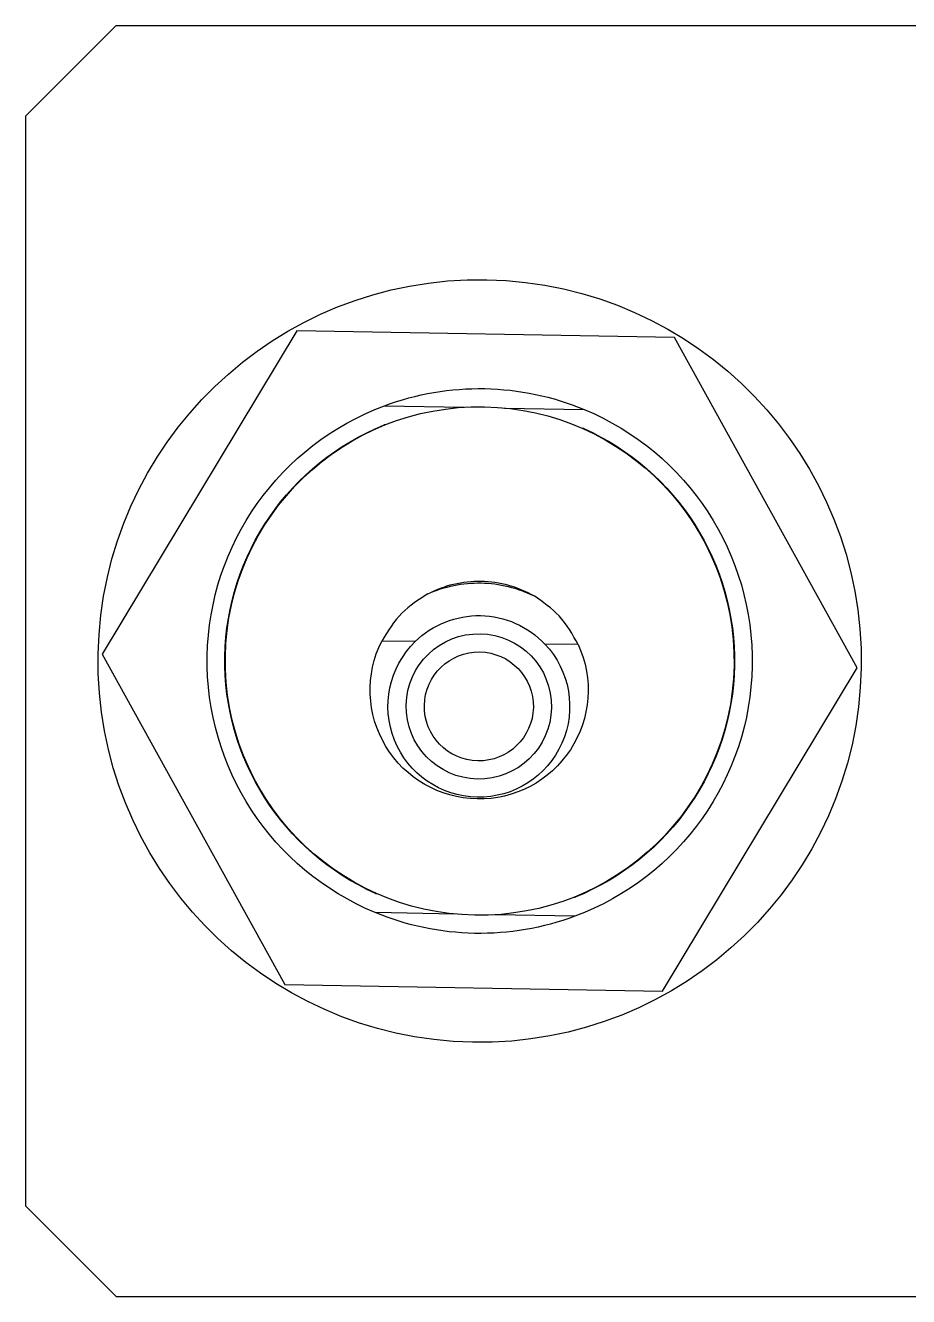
# Model space of a CAD drawing. Header units: millimetres. Extents: x 163705 to 1616509, y 81827 to 302547.
# Drawn here: x 672927 to 672975.6, y 247127.8 to 247197.8 of the extents above; entities that cross this region are included whole.
import ezdxf

# ---------------------------------------------------------------- set-up
doc = ezdxf.new("R2010")
doc.units = ezdxf.units.MM
doc.header["$LTSCALE"] = 10
doc.layers.add('1-隐线', color=8, linetype='Continuous')

# ---------------------------------------------------------------- blocks, each defined once
blk = doc.blocks.new('G$C3B61D3F5')
for p, q in [((1776, 5), (1776, 55)), ((1846, 5), (1846, 55)), ((1792.812, 35.06), (1810.618, 45.781)), ((1810.618, 45.781), (1828.806, 35.721)), ((1828.806, 35.721), (1829.188, 14.94)), ((1793.194, 14.279), (1792.812, 35.06)), ((1796.946, 30.243), (1797.027, 25.861)), ((1798.001, 30.198), (1798, 30.262)), ((1798, 30.262), (1798.027, 30.262)), ((1811.9, 30.425), (1811.934, 28.588)), ((1823.771, 30.736), (1823.798, 30.736)), ((1823.798, 30.736), (1823.799, 30.672)), ((1824.932, 26.374), (1824.852, 30.756)), ((1825.054, 19.757), (1824.973, 24.139)), ((1797.068, 23.626), (1797.148, 19.244)), ((1812.065, 21.448), (1812.099, 19.612)), ((1824, 19.738), (1823.973, 19.738)), ((1823.999, 19.802), (1824, 19.738)), ((1798.202, 19.264), (1798.201, 19.328)), ((1798.229, 19.264), (1798.202, 19.264)), ((1829.188, 14.94), (1811.382, 4.219)), ((1811.382, 4.219), (1793.194, 14.279)), ((1776, 5), (1781, 0)), ((1841, 0), (1846, 5)), ((1841, 0), (1781, 0))]:
    blk.add_line(p, q)
for centre, radius, start, end in [((1811, 25), 21, 1.05299, 181.05299), ((1811, 25), 15, 22.56318, 159.5428), ((1811, 25), 14, 1.05299, 181.05299), ((1811, 25), 14.025, 24.14176, 157.96422), ((1809.4, 24.971), 6, 65.3737, 181.05299), ((1811, 25), 15, 159.5428, 181.05299), ((1811, 25), 15, 1.05299, 22.56318), ((1808.5, 24.954), 5, 46.62599, 181.05299), ((1808.5, 24.954), 4, 1.05299, 181.05299), ((1808.5, 24.954), 5, 1.05299, 46.62599), ((1808.5, 24.954), 3, 1.05299, 181.05299), ((1808.5, 24.954), 6.8, 1.05299, 26.52736), ((1809.4, 24.971), 6, 1.05299, 30.22643), ((1811, 25), 21, 181.05299, 1.05299), ((1811, 25), 14, 181.05299, 1.05299), ((1811, 25), 15, 339.5428, 1.05299), ((1811, 25), 15, 181.05299, 202.56318), ((1809.4, 24.971), 6, 181.05299, 296.73228), ((1808.5, 24.954), 5, 181.05299, 315.47999), ((1808.5, 24.954), 4, 181.05299, 1.05299), ((1808.5, 24.954), 3, 181.05299, 1.05299), ((1808.5, 24.954), 5, 315.47999, 1.05299), ((1809.4, 24.971), 6, 331.87955, 1.05299), ((1808.5, 24.954), 6.8, 335.57862, 1.05299), ((1811, 25), 15, 202.56318, 339.5428), ((1811, 25), 14.025, 204.14176, 337.96422)]:
    blk.add_arc(centre, radius, start, end)
for points, knots in [([(1811.9, 30.425), (1812.461, 30.111), (1813.54, 29.505), (1814.245, 28.483), (1814.585, 27.991)], [0, 0, 0, 0, 0.519038, 1, 1, 1, 1]), ([(1814.692, 22.143), (1814.371, 21.639), (1813.704, 20.591), (1812.647, 19.946), (1812.099, 19.612)], [0, 0, 0, 0, 0.480962, 1, 1, 1, 1])]:
    blk.add_open_spline(points, degree=3, knots=knots)

msp = doc.modelspace()

# ---------------------------------------------------------------- block references
at = {"layer": '1-隐线', "xscale": -1, "rotation": 270}
msp.add_blockref('G$C3B61D3F5', (672927.037, 245351.835), dxfattribs=at)

doc.saveas('drawing.dxf')
